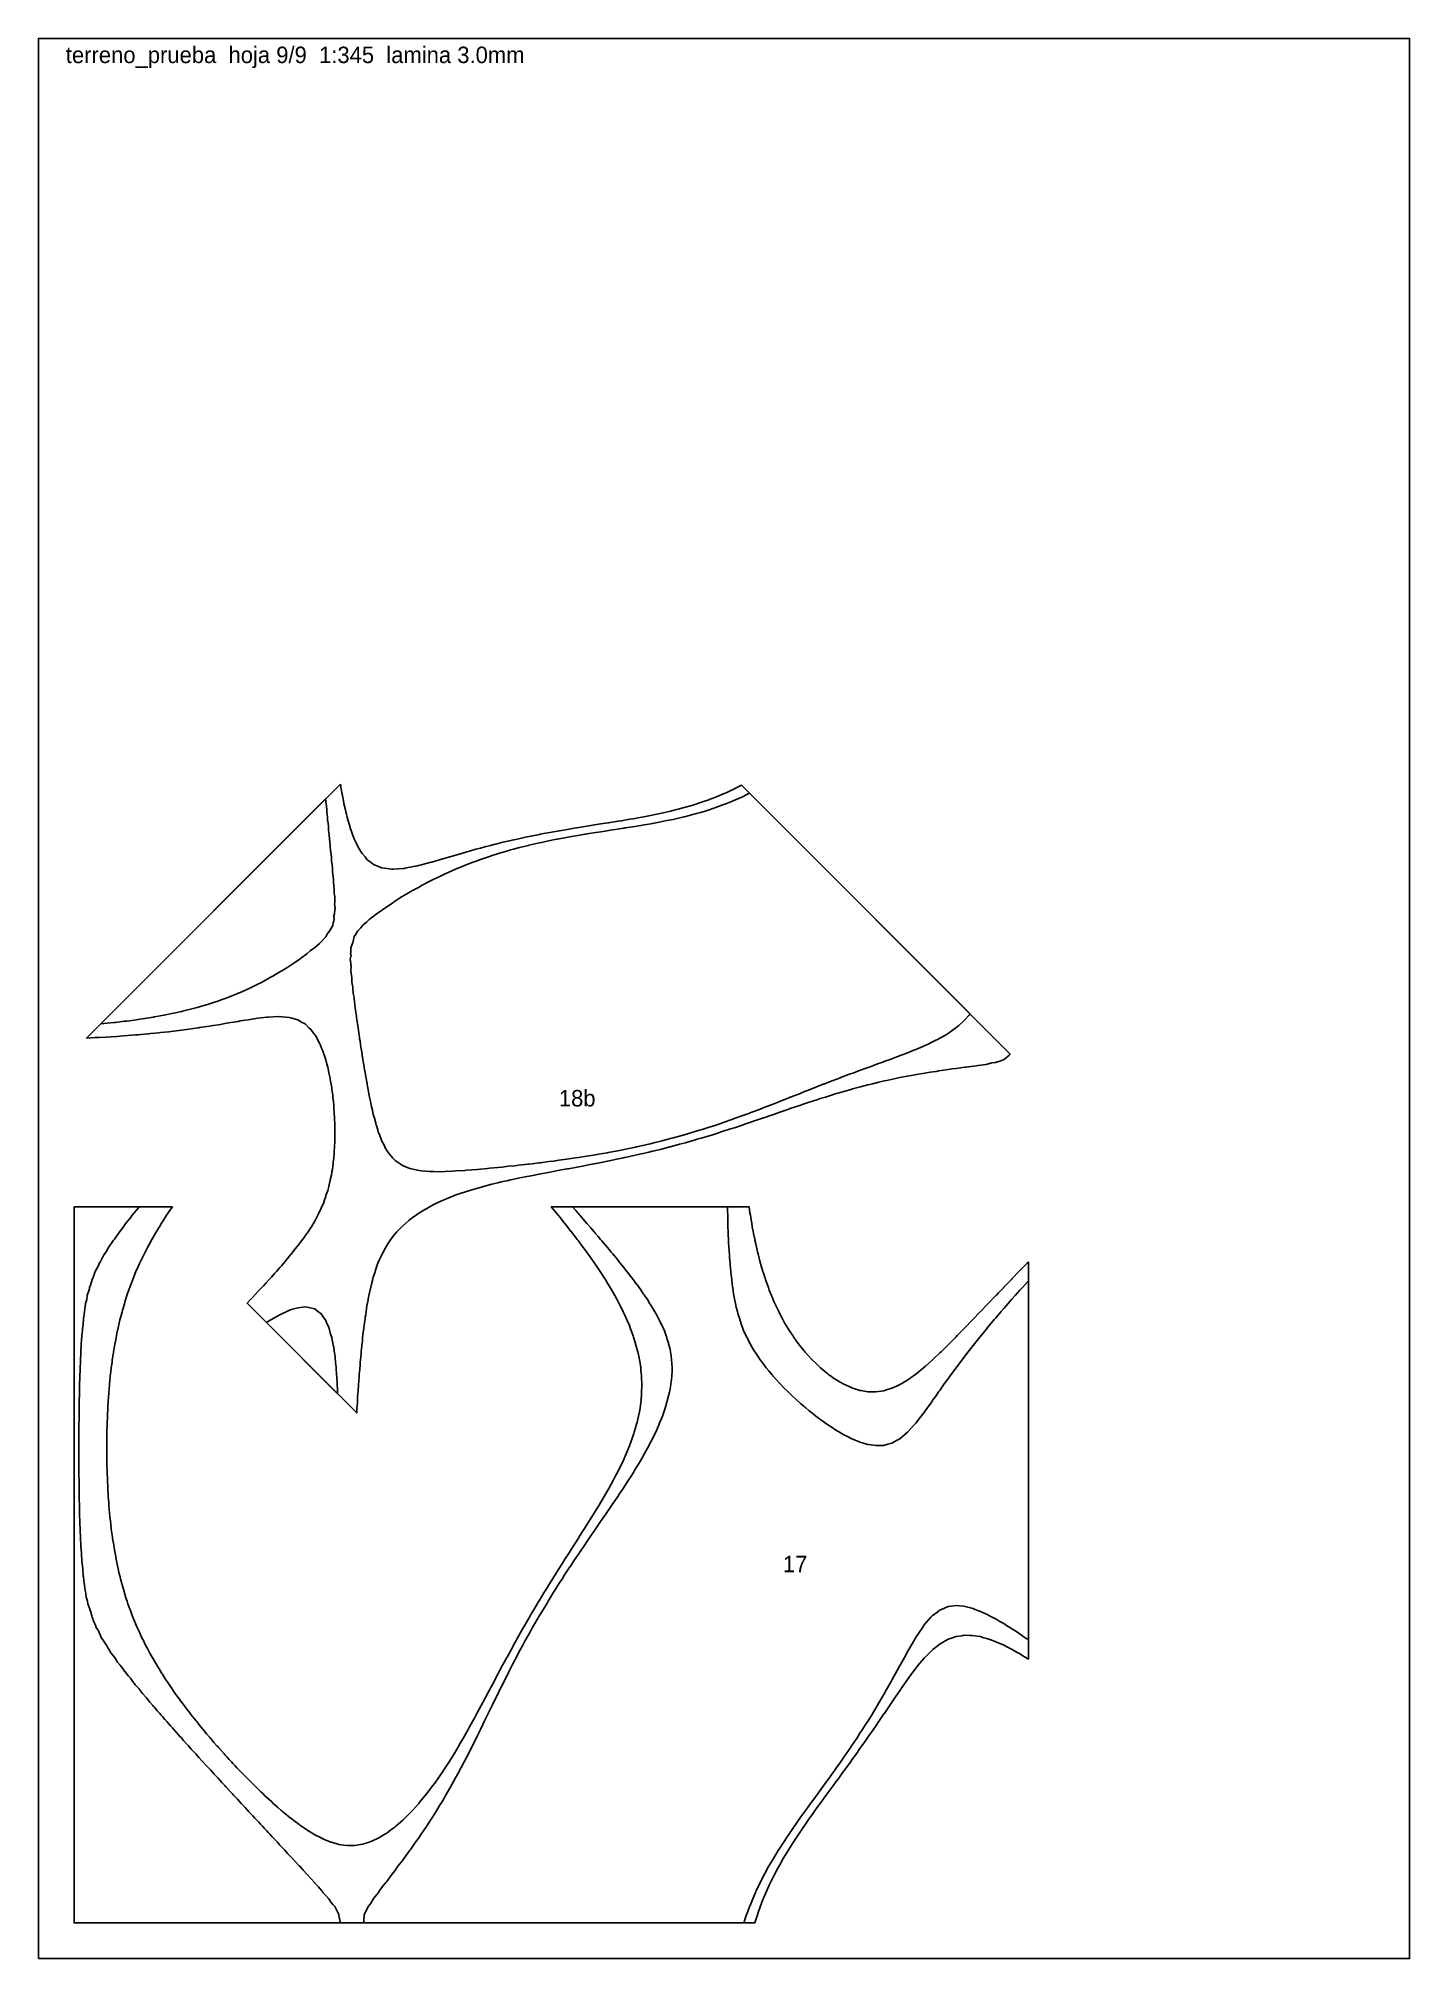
# Model space of a CAD drawing. Header units: millimetres. Extents: x 0 to 500, y 0 to 700.
import ezdxf
from ezdxf.enums import TextEntityAlignment as Align

# ---------------------------------------------------------------- set-up
doc = ezdxf.new("R2010")
doc.units = ezdxf.units.MM
for name, color, linetype in [('CORTE', 1, 'Continuous'), ('GRABADO', 5, 'Continuous'), ('HOJA', 8, 'Continuous')]:
    doc.layers.add(name, color=color, linetype=linetype)

msp = doc.modelspace()

# ---------------------------------------------------------------- linework, layer by layer
at = {"layer": 'CORTE'}
for points in [[(110.1, 428.12), (110.43, 426.37), (110.75, 424.47), (110.79, 424.31), (110.84, 424.05), (111.21, 422.24), (111.43, 421.02), (111.65, 420.17), (111.96, 418.79), (112.11, 418.1), (112.19, 417.65), (112.65, 416.04), (113.05, 414.38), (113.2, 413.97), (113.46, 413.15), (113.85, 411.9), (114.02, 411.21), (114.59, 409.84), (115.14, 408.21), (115.38, 407.78), (115.98, 406.49), (116.34, 405.7), (116.46, 405.4), (117.58, 403.64), (118.01, 402.83), (119.14, 401.59), (119.89, 400.6), (121.38, 399.53), (122.22, 398.82), (124.65, 397.82), (125.13, 397.62), (126.21, 397.48), (128.73, 397.11), (129.43, 397.15), (133.14, 397.4), (133.29, 397.43), (133.6, 397.49), (136.77, 398.09), (138.22, 398.35), (140.12, 398.88), (142.73, 399.57), (143.41, 399.74), (143.84, 399.84), (146.61, 400.68), (149.67, 401.53), (149.84, 401.59), (150.03, 401.65), (153.03, 402.55), (155.49, 403.22), (156.26, 403.47), (157.17, 403.73), (159.49, 404.39), (161.23, 404.82), (162.75, 405.27), (164.86, 405.81), (166.05, 406.12), (166.83, 406.3), (169.37, 406.95), (172.29, 407.61), (172.73, 407.73), (173.48, 407.9), (176.12, 408.49), (177.59, 408.78), (179.54, 409.21), (182.78, 409.84), (183.01, 409.89), (183.49, 409.98), (186.5, 410.55), (187.86, 410.78), (190.01, 411.18), (192.87, 411.66), (193.56, 411.78), (195.32, 412.07), (197.12, 412.36), (197.82, 412.47), (200.69, 412.93), (202.73, 413.25), (204.28, 413.5), (207.64, 414.02), (207.86, 414.06), (208.46, 414.16), (211.43, 414.63), (212.57, 414.82), (214.99, 415.22), (217.55, 415.67), (218.52, 415.83), (220.71, 416.24), (222.01, 416.48), (222.62, 416.61), (225.47, 417.17), (227.84, 417.7), (228.87, 417.92), (230.57, 418.32), (232.21, 418.72), (233.28, 419.01), (235.49, 419.58), (238.29, 420.4), (238.69, 420.52), (239.04, 420.64), (241.83, 421.53), (244.51, 422.48), (244.88, 422.61), (245.32, 422.79), (247.87, 423.77), (249.72, 424.56), (250.77, 425.01), (252.47, 425.8), (253.6, 426.32), (254.22, 426.63), (256.41, 427.73), (354.38, 329.76), (353.97, 329.37), (352.14, 327.73), (350.92, 327.28), (349.06, 326.63), (347.67, 326.54), (345.59, 325.95), (342.63, 325.63), (341.94, 325.45), (340.06, 325.19), (338.28, 324.96), (337.8, 324.94), (334.66, 324.44), (333.04, 324.31), (331.01, 323.94), (328.2, 323.6), (327.38, 323.44), (325.23, 323.1), (323.78, 322.88), (323.29, 322.83), (320.25, 322.27), (318.31, 321.98), (316.74, 321.64), (313.44, 321.02), (313.25, 320.98), (313.17, 320.97), (309.85, 320.24), (307.92, 319.85), (306.46, 319.48), (304.2, 318.94), (303.12, 318.68), (302.47, 318.54), (299.83, 317.83), (296.84, 317.04), (296.56, 316.96), (296.23, 316.86), (293.35, 316.02), (291.03, 315.36), (290.15, 315.08), (289.21, 314.78), (286.99, 314.09), (285.03, 313.49), (283.85, 313.09), (282.69, 312.7), (280.73, 312.06), (278.86, 311.46), (277.63, 311.02), (276.47, 310.62), (274.54, 309.97), (272.59, 309.32), (271.45, 308.91), (270.4, 308.54), (268.37, 307.84), (266.28, 307.14), (265.29, 306.78), (264.37, 306.46), (262.2, 305.72), (259.98, 304.98), (259.11, 304.67), (258.26, 304.39), (256, 303.63), (253.77, 302.9), (252.88, 302.6), (251.98, 302.31), (249.75, 301.59), (247.68, 300.94), (246.6, 300.6), (245.4, 300.23), (243.42, 299.62), (241.72, 299.12), (240.23, 298.67), (238.4, 298.15), (237.01, 297.75), (235.91, 297.44), (233.76, 296.85), (230.85, 296.07), (230.49, 295.97), (230.24, 295.91), (227.2, 295.12), (224.7, 294.5), (223.87, 294.3), (222.54, 293.98), (220.52, 293.5), (219.27, 293.21), (217.15, 292.73), (213.96, 292.03), (213.75, 291.98), (213.35, 291.9), (210.32, 291.26), (208.72, 290.92), (206.88, 290.56), (203.56, 289.9), (203.42, 289.87), (203.13, 289.82), (199.94, 289.21), (198.43, 288.91), (196.45, 288.55), (193.35, 287.96), (192.96, 287.9), (192.04, 287.73), (189.46, 287.26), (188.27, 287.02), (185.96, 286.61), (183.19, 286.07), (182.47, 285.95), (180.89, 285.65), (179, 285.28), (178.06, 285.07), (175.54, 284.59), (172.85, 283.99), (172.13, 283.86), (170.77, 283.56), (168.74, 283.11), (167.51, 282.78), (165.39, 282.31), (162.3, 281.48), (162.13, 281.44), (161.99, 281.39), (158.87, 280.54), (156.09, 279.63), (155.74, 279.53), (155.34, 279.4), (152.64, 278.49), (149.71, 277.33), (149.68, 277.31), (149.62, 277.29), (146.75, 276.1), (144.98, 275.25), (143.96, 274.75), (141.62, 273.42), (141.31, 273.26), (141.17, 273.18), (138.72, 271.71), (137.83, 271.11), (136.29, 270), (135.06, 269.04), (134.01, 268.15), (132.71, 266.97), (131.88, 266.14), (130.7, 264.9), (129.91, 263.97), (128.99, 262.84), (128.12, 261.62), (127.53, 260.77), (126.54, 259.07), (126.32, 258.7), (125.81, 257.61), (125.25, 256.63), (125.12, 256.35), (124.24, 254.57), (123.83, 253.5), (123.43, 252.5), (122.84, 250.5), (122.8, 250.43), (122.79, 250.4), (122.08, 248.36), (121.8, 247.25), (121.53, 246.3), (121.25, 244.79), (121.08, 244.22), (121, 243.9), (120.57, 242.16), (120.29, 240.48), (120.22, 240.09), (120.17, 239.58), (119.81, 238.02), (119.66, 236.97), (119.48, 235.95), (119.35, 234.63), (119.2, 233.88), (119.12, 233.36), (118.87, 231.81), (118.7, 229.84), (118.68, 229.74), (118.67, 229.67), (118.36, 227.67), (118.22, 225.97), (118.18, 225.61), (118.16, 225.18), (117.93, 223.53), (117.82, 222.23), (117.74, 221.47), (117.7, 220.58), (117.54, 219.39), (117.47, 218.44), (117.35, 217.33), (117.3, 216.04), (117.2, 215.25), (117.15, 214.61), (117.01, 213.19), (116.93, 211.55), (116.88, 211.11), (116.86, 210.76), (116.7, 209.05), (116.61, 207.09), (116.59, 206.97), (116.59, 206.88), (116.41, 204.91), (116.33, 203), (116.31, 202.84), (116.31, 202.66), (116.15, 200.77), (116.07, 198.94), (76.08, 238.92), (77.24, 240.09), (78.15, 241.11), (79.2, 242.17), (80.15, 243.25), (81.13, 244.24), (82.15, 245.4), (83.05, 246.31), (84.13, 247.56), (84.94, 248.38), (86.09, 249.74), (86.79, 250.45), (88.04, 251.94), (88.61, 252.53), (89.96, 254.16), (90.38, 254.6), (91.84, 256.42), (92.08, 256.67), (93.69, 258.72), (93.7, 258.74), (93.8, 258.87), (95.34, 260.81), (95.5, 261.05), (96.91, 262.88), (97.25, 263.43), (98.37, 264.95), (98.93, 265.9), (99.71, 267.02), (100.5, 268.47), (100.89, 269.09), (101.87, 271.07), (101.92, 271.16), (101.93, 271.18), (103, 273.22), (103.29, 273.96), (103.91, 275.29), (104.46, 276.93), (104.64, 277.36), (104.86, 278.19), (105.33, 279.43), (105.49, 280.04), (105.94, 281.5), (106.33, 283.34), (106.38, 283.56), (106.43, 283.89), (106.85, 285.63), (107.03, 286.78), (107.2, 287.7), (107.32, 288.91), (107.47, 289.77), (107.54, 290.4), (107.72, 291.83), (107.83, 293.54), (107.87, 293.9), (107.89, 294.2), (108.02, 295.97), (108.07, 297.92), (108.08, 298.04), (108.09, 298.15), (108.14, 300.11), (108.13, 302.1), (108.13, 302.18), (108.13, 302.25), (108.09, 304.24), (108.02, 306.13), (108.01, 306.31), (108, 306.51), (107.89, 308.38), (107.78, 310.02), (107.75, 310.45), (107.7, 310.96), (107.55, 312.52), (107.42, 313.79), (107.32, 314.58), (107.19, 315.61), (107.05, 316.65), (106.94, 317.44), (106.72, 318.72), (106.44, 320.51), (106.39, 320.79), (106.36, 320.99), (105.94, 322.85), (105.64, 324.4), (105.49, 324.92), (105.26, 325.82), (104.94, 326.99), (104.78, 327.67), (104.29, 329.05), (103.77, 330.78), (103.61, 331.12), (103.27, 331.95), (102.74, 333.19), (102.56, 333.7), (101.67, 335.25), (101.11, 336.37), (100.36, 337.31), (99.36, 338.73), (98.63, 339.36), (97.22, 340.71), (95.91, 341.42), (94.6, 342.2), (92.4, 342.82), (91.4, 343.11), (87.69, 343.41), (87.59, 343.42), (83.74, 343.22), (83.25, 343.21), (80.04, 342.78), (78.54, 342.63), (76.44, 342.24), (73.61, 341.83), (72.86, 341.67), (71.11, 341.37), (69.32, 341.07), (68.63, 340.98), (65.78, 340.46), (63.68, 340.17), (62.21, 339.89), (58.77, 339.39), (58.59, 339.36), (58.1, 339.29), (54.98, 338.83), (53.96, 338.72), (51.32, 338.34), (49.22, 338.12), (47.62, 337.9), (44.55, 337.58), (43.88, 337.49), (40.83, 337.19), (40.1, 337.12), (39.95, 337.11), (36.3, 336.77), (35.42, 336.71), (32.47, 336.46), (30.94, 336.37), (28.6, 336.19), (26.51, 336.07), (24.69, 335.94), (22.12, 335.81), (20.76, 335.73), (17.58, 335.59), (110.1, 428.12)], [(13, 13), (13, 274.02), (48.84, 274.02), (48.21, 273.08), (46.77, 270.97), (45.29, 268.63), (44.9, 268.04), (44.3, 267.05), (43.09, 265.11), (42.37, 263.83), (41.39, 262.18), (40.27, 260.07), (39.81, 259.25), (39.45, 258.53), (38.29, 256.32), (37.28, 254.15), (36.91, 253.4), (36.53, 252.51), (35.59, 250.47), (34.98, 248.91), (34.39, 247.54), (33.61, 245.37), (33.31, 244.61), (33.16, 244.16), (32.27, 241.68), (31.69, 239.76), (31.36, 238.75), (30.68, 236.3), (30.54, 235.82), (30.5, 235.63), (29.75, 232.89), (29.49, 231.69), (29.06, 229.96), (28.66, 227.93), (28.45, 227.03), (27.96, 224.3), (27.92, 224.1), (27.76, 223.13), (27.42, 221.17), (27.36, 220.77), (26.96, 218.24), (26.85, 217.33), (26.57, 215.31), (26.43, 213.97), (26.22, 212.38), (26.07, 210.68), (25.93, 209.45), (25.77, 207.45), (25.68, 206.52), (25.53, 204.28), (25.47, 203.59), (25.33, 201.15), (25.29, 200.66), (25.17, 198.07), (25.16, 197.73), (25.06, 195.02), (25.05, 194.8), (24.98, 192.01), (24.97, 191.87), (24.93, 189.03), (24.93, 188.94), (24.92, 186.09), (24.92, 186.01), (24.93, 183.17), (24.93, 183.08), (24.98, 180.28), (24.98, 180.15), (25.05, 177.43), (25.05, 177.22), (25.15, 174.6), (25.16, 174.29), (25.28, 171.8), (25.3, 171.36), (25.44, 169.03), (25.48, 168.43), (25.63, 166.29), (25.69, 165.5), (25.85, 163.58), (25.95, 162.57), (26.1, 160.9), (26.24, 159.64), (26.39, 158.26), (26.59, 156.71), (26.71, 155.65), (26.99, 153.78), (27.08, 153.09), (27.45, 150.85), (27.49, 150.57), (27.76, 149.08), (27.92, 148.08), (27.95, 147.92), (28.36, 145.59), (28.49, 144.99), (28.84, 143.14), (29.1, 142.06), (29.38, 140.75), (29.8, 139.13), (29.96, 138.41), (30.6, 136.2), (30.62, 136.13), (30.68, 135.91), (31.24, 133.83), (31.42, 133.27), (31.91, 131.57), (32.34, 130.34), (32.64, 129.37), (33.39, 127.41), (33.44, 127.25), (33.61, 126.86), (34.22, 125.1), (34.47, 124.49), (35.04, 122.99), (35.68, 121.56), (35.93, 120.95), (36.53, 119.73), (36.85, 118.95), (37, 118.63), (37.75, 116.93), (38.39, 115.7), (38.73, 114.98), (39.45, 113.71), (39.75, 113.07), (39.92, 112.77), (40.75, 111.14), (41.52, 109.84), (41.82, 109.29), (42.37, 108.42), (42.9, 107.44), (43.23, 106.91), (43.98, 105.6), (45.05, 103.98), (45.14, 103.83), (45.29, 103.63), (46.26, 102.02), (46.93, 101.05), (47.43, 100.27), (48.21, 99.2), (48.63, 98.54), (48.93, 98.12), (49.81, 96.79), (51.02, 95.19), (51.07, 95.13), (51.13, 95.04), (52.27, 93.4), (53.16, 92.26), (53.54, 91.74), (54.06, 91.11), (54.8, 90.08), (55.4, 89.33), (56.08, 88.43), (56.98, 87.35), (57.38, 86.81), (57.72, 86.4), (58.67, 85.17), (59.9, 83.74), (60.02, 83.59), (60.12, 83.47), (61.32, 81.96), (62.57, 80.54), (62.69, 80.4), (62.82, 80.25), (64.02, 78.81), (65.1, 77.61), (65.39, 77.26), (65.74, 76.88), (66.76, 75.69), (67.7, 74.68), (68.15, 74.16), (68.67, 73.61), (69.54, 72.62), (70.37, 71.75), (70.95, 71.1), (71.59, 70.44), (72.36, 69.59), (73.12, 68.82), (73.79, 68.09), (74.51, 67.36), (75.23, 66.61), (75.96, 65.89), (76.68, 65.13), (77.43, 64.38), (78.14, 63.67), (78.89, 62.96), (79.61, 62.21), (80.35, 61.5), (81.1, 60.78), (81.92, 60.03), (82.6, 59.35), (83.28, 58.73), (84.12, 57.94), (85.09, 57.1), (85.66, 56.55), (86.2, 56.07), (87.21, 55.18), (88.42, 54.17), (88.79, 53.83), (89.12, 53.54), (90.38, 52.5), (91.97, 51.24), (92.01, 51.2), (92.04, 51.17), (93.65, 49.92), (94.96, 48.95), (95.34, 48.69), (95.92, 48.31), (97.06, 47.49), (97.88, 46.93), (98.84, 46.34), (100.47, 45.38), (100.67, 45.25), (100.8, 45.17), (102.57, 44.23), (103.72, 43.64), (104.56, 43.3), (106.63, 42.49), (106.65, 42.48), (106.75, 42.46), (108.92, 41.82), (109.55, 41.64), (111.38, 41.37), (112.46, 41.22), (114.15, 41.23), (115.37, 41.23), (117.4, 41.57), (118.28, 41.71), (120.57, 42.46), (121.2, 42.65), (121.54, 42.81), (124.11, 43.98), (126.36, 45.38), (127.03, 45.77), (128.54, 46.89), (129.94, 47.94), (130.35, 48.3), (132.86, 50.46), (133.62, 51.23), (135.78, 53.34), (136.5, 54.16), (138.7, 56.57), (139.12, 57.09), (141.08, 59.48), (141.53, 60.02), (141.62, 60.13), (143.75, 62.95), (144.55, 63.99), (145.84, 65.88), (147.47, 68.2), (147.85, 68.81), (148.54, 69.88), (149.74, 71.74), (150.39, 72.72), (151.56, 74.67), (153.31, 77.56), (153.33, 77.6), (153.36, 77.65), (155.01, 80.53), (156.23, 82.63), (156.68, 83.46), (157.22, 84.45), (158.29, 86.39), (159.15, 87.92), (159.89, 89.32), (160.74, 90.91), (161.47, 92.25), (162.08, 93.36), (163.03, 95.18), (164.11, 97.22), (164.59, 98.11), (165, 98.87), (166.14, 101.04), (167.46, 103.51), (167.71, 103.98), (167.92, 104.36), (169.27, 106.91), (170.85, 109.8), (170.87, 109.84), (170.9, 109.89), (172.46, 112.77), (173.77, 115.11), (174.09, 115.7), (174.5, 116.44), (175.73, 118.63), (176.69, 120.31), (177.4, 121.56), (178.39, 123.26), (179.1, 124.5), (179.62, 125.38), (180.82, 127.43), (182.54, 130.31), (182.57, 130.36), (182.61, 130.43), (184.34, 133.29), (185.46, 135.13), (186.13, 136.22), (187.24, 138.01), (187.95, 139.15), (188.39, 139.86), (189.79, 142.08), (191.31, 144.51), (191.64, 145.02), (192.22, 145.93), (193.5, 147.95), (194.23, 149.12), (195.37, 150.88), (197.16, 153.69), (197.23, 153.81), (197.37, 154.03), (199.1, 156.74), (200.08, 158.33), (200.94, 159.67), (202.37, 161.97), (202.76, 162.6), (203, 163.02), (204.55, 165.53), (205.92, 167.87), (206.29, 168.46), (206.8, 169.35), (207.98, 171.39), (208.84, 173), (209.6, 174.32), (210.46, 175.95), (211.14, 177.25), (211.77, 178.56), (212.6, 180.18), (213.33, 181.75), (213.95, 183.11), (214.69, 184.91), (215.19, 186.04), (215.52, 186.87), (216.32, 188.97), (217.13, 191.42), (217.29, 191.89), (217.61, 193.07), (218.14, 194.82), (218.31, 195.53), (218.84, 197.75), (219.14, 199.29), (219.38, 200.68), (219.65, 202.73), (219.75, 203.6), (219.93, 205.94), (219.96, 206.53), (220.01, 208.95), (220.01, 209.46), (219.94, 211.79), (219.9, 212.39), (219.72, 214.5), (219.62, 215.31), (219.38, 217.09), (219.18, 218.24), (218.93, 219.57), (218.57, 221.17), (218.38, 221.95), (217.78, 224.09), (217.74, 224.22), (217.61, 224.61), (217.06, 226.48), (216.88, 227.02), (216.32, 228.66), (215.82, 229.95), (215.5, 230.77), (214.69, 232.61), (214.61, 232.81), (214.58, 232.88), (213.74, 234.86), (213.28, 235.81), (212.79, 236.83), (211.77, 238.74), (211.77, 238.74), (211.77, 238.75), (210.79, 240.68), (210.23, 241.67), (209.74, 242.56), (208.84, 244), (208.64, 244.39), (208.51, 244.6), (207.56, 246.24), (206.74, 247.52), (206.42, 248.02), (205.92, 248.75), (205.28, 249.81), (204.85, 250.45), (204.12, 251.58), (203, 253.15), (202.91, 253.3), (202.85, 253.38), (201.74, 255.05), (200.81, 256.31), (200.51, 256.74), (200.08, 257.3), (199.29, 258.45), (198.69, 259.24), (198.04, 260.13), (197.16, 261.26), (196.78, 261.79), (196.48, 262.17), (195.52, 263.47), (194.24, 265.06), (194.22, 265.09), (194.2, 265.11), (192.95, 266.75), (191.9, 268.04), (191.64, 268.36), (191.31, 268.75), (190.34, 269.99), (189.53, 270.97), (189.02, 271.6), (188.39, 272.33), (187.7, 273.2), (187, 274.02), (259.17, 274.02), (259.47, 271.83), (259.62, 271.03), (259.87, 269.3), (260.11, 268.1), (260.3, 266.8), (260.64, 265.16), (260.77, 264.34), (261.23, 262.23), (261.29, 261.92), (261.6, 260.58), (261.82, 259.53), (261.88, 259.31), (262.35, 257.14), (262.57, 256.38), (262.94, 254.79), (263.35, 253.45), (263.58, 252.5), (264.21, 250.52), (264.27, 250.27), (264.52, 249.53), (264.97, 248.04), (265.14, 247.59), (265.7, 245.84), (266.17, 244.66), (266.49, 243.71), (267.32, 241.73), (267.35, 241.64), (267.44, 241.45), (268.2, 239.56), (268.57, 238.8), (269.1, 237.54), (269.96, 235.87), (270.08, 235.6), (270.36, 235.09), (271.07, 233.66), (271.49, 232.95), (272.11, 231.77), (273.19, 230.02), (273.22, 229.96), (273.28, 229.88), (274.33, 228.15), (275.07, 227.09), (275.51, 226.4), (276.2, 225.47), (276.74, 224.7), (277.17, 224.16), (278, 223.04), (279.12, 221.7), (279.32, 221.44), (279.51, 221.23), (280.67, 219.87), (282.04, 218.42), (282.09, 218.36), (282.15, 218.31), (283.55, 216.89), (284.96, 215.59), (285.06, 215.49), (285.2, 215.38), (286.63, 214.13), (287.87, 213.14), (288.27, 212.85), (288.84, 212.45), (289.97, 211.63), (290.79, 211.07), (291.75, 210.49), (293.46, 209.52), (293.62, 209.43), (293.71, 209.38), (295.61, 208.5), (296.62, 208.06), (297.72, 207.7), (299.54, 207.15), (299.99, 207.06), (302.45, 206.66), (302.5, 206.66), (305.36, 206.61), (305.36, 206.61), (308.27, 207.02), (308.85, 207.19), (311.19, 207.89), (313.56, 208.98), (314.1, 209.23), (314.56, 209.52), (317.02, 210.96), (319.04, 212.45), (319.94, 213.06), (322.77, 215.38), (322.86, 215.45), (323.44, 215.96), (325.77, 218.03), (326.04, 218.31), (328.7, 220.78), (329.13, 221.24), (331.62, 223.65), (332.11, 224.17), (334.54, 226.58), (335.02, 227.1), (337.46, 229.57), (337.88, 230.03), (340.39, 232.59), (340.72, 232.96), (343.31, 235.63), (343.55, 235.89), (346.23, 238.67), (346.37, 238.82), (349.15, 241.72), (349.19, 241.75), (350.15, 242.76), (352.01, 244.69), (352.08, 244.75), (354.84, 247.62), (355, 247.78), (357.67, 250.55), (357.92, 250.8), (360.52, 253.48), (360.98, 253.94), (360.98, 109.19), (360.56, 109.43), (360.06, 109.74), (358.75, 110.55), (357.94, 111.06), (356.91, 111.63), (355.09, 112.67), (355.04, 112.69), (355.02, 112.71), (353.1, 113.68), (352.1, 114.21), (351.13, 114.62), (349.18, 115.5), (349.11, 115.52), (348.91, 115.59), (346.96, 116.3), (346.26, 116.58), (344.71, 116.96), (343.35, 117.36), (342.32, 117.49), (340.44, 117.81), (339.72, 117.8), (337.52, 117.85), (336.72, 117.71), (334.61, 117.42), (332.9, 116.8), (331.7, 116.42), (330.26, 115.6), (328.79, 114.78), (326.15, 112.67), (325.88, 112.46), (323.21, 109.75), (322.96, 109.51), (320.74, 106.82), (320.04, 106.01), (318.5, 103.89), (317.12, 102.09), (316.37, 100.97), (314.57, 98.41), (314.3, 98.03), (314.2, 97.89), (312.33, 95.1), (311.27, 93.61), (310.35, 92.17), (308.35, 89.25), (308.34, 89.24), (308.33, 89.22), (306.37, 86.31), (305.43, 84.98), (304.36, 83.38), (302.5, 80.73), (302.31, 80.45), (301.87, 79.81), (300.26, 77.52), (299.58, 76.58), (298.19, 74.58), (296.66, 72.48), (296.08, 71.65), (294.51, 69.5), (293.95, 68.72), (293.73, 68.44), (291.82, 65.79), (290.81, 64.43), (289.67, 62.86), (287.89, 60.43), (287.52, 59.93), (286.52, 58.56), (285.39, 57), (284.97, 56.42), (283.27, 54.07), (282.04, 52.34), (281.19, 51.14), (279.21, 48.3), (279.15, 48.21), (279.12, 48.17), (277.16, 45.28), (276.2, 43.8), (275.24, 42.35), (273.6, 39.74), (273.4, 39.42), (273.28, 39.22), (271.63, 36.49), (270.36, 34.23), (269.97, 33.56), (269.51, 32.71), (268.4, 30.63), (267.44, 28.69), (266.94, 27.7), (266.5, 26.76), (265.58, 24.77), (264.51, 22.25), (264.34, 21.84), (264.22, 21.55), (263.19, 18.91), (262.47, 16.86), (262.16, 15.98), (261.59, 14.16), (261.22, 13), (13, 13)]]:
    msp.add_lwpolyline(points, close=True, dxfattribs=at)
at = {"layer": 'GRABADO'}
for points in [[(105.02, 420.15), (105.12, 418.83), (105.22, 418.08), (105.31, 417.14), (105.42, 416.01), (105.48, 415.05), (105.62, 413.95), (105.76, 412.55), (105.81, 411.87), (105.84, 411.28), (106.03, 409.81), (106.19, 407.98), (106.2, 407.73), (106.21, 407.52), (106.44, 405.67), (106.57, 403.75), (106.6, 403.6), (106.63, 403.39), (106.85, 401.53), (106.92, 399.96), (107.02, 399.46), (107.09, 398.79), (107.23, 397.39), (107.25, 396.16), (107.42, 395.32), (107.5, 394.22), (107.59, 393.24), (107.57, 392.34), (107.78, 391.18), (107.84, 389.74), (107.88, 389.1), (107.83, 388.46), (108.07, 387.04), (108.04, 385.39), (108.05, 384.96), (107.96, 384.46), (108.19, 382.9), (108, 381.28), (107.97, 380.81), (107.75, 380.11), (107.86, 378.75), (107.51, 377.61), (107.31, 376.66), (106.23, 374.73), (106.16, 374.57), (105.47, 373.68), (104.82, 372.49), (104.53, 372.24), (102.92, 370.41), (102.51, 370.11), (100.5, 368.34), (100.28, 368.19), (99.12, 367.32), (97.96, 366.37), (97.84, 366.26), (95.59, 364.59), (95.08, 364.19), (93.15, 362.88), (92.04, 362.11), (90.64, 361.24), (88.71, 360.04), (88.06, 359.67), (86.4, 358.74), (85.44, 358.15), (85.13, 357.96), (82.79, 356.65), (81.34, 355.88), (80.06, 355.23), (77.6, 354.07), (77.25, 353.89), (77.07, 353.81), (74.42, 352.57), (72.41, 351.73), (71.49, 351.35), (70.3, 350.91), (68.52, 350.18), (67.05, 349.65), (65.47, 349.08), (63.81, 348.56), (62.35, 348.05), (60.76, 347.57), (59.16, 347.09), (57.87, 346.75), (55.92, 346.19), (53.07, 345.49), (52.59, 345.37), (52.29, 345.31), (49.22, 344.6), (47.01, 344.17), (45.77, 343.9), (43.05, 343.41), (42.26, 343.26), (41.92, 343.21), (38.7, 342.67), (37.02, 342.44), (35.08, 342.15), (32.23, 341.79), (31.4, 341.68), (28.12, 341.31), (27.67, 341.26), (27.56, 341.25), (23.89, 340.89), (22.79, 340.81), (104.75, 422.76), (104.82, 422.22), (104.87, 421.73), (105.02, 420.15)], [(113.86, 366.34), (113.94, 366.91), (113.91, 368.43), (114.62, 370.39), (114.65, 370.51), (114.81, 370.81), (115.15, 372.59), (115.79, 373.4), (116.44, 374.67), (117.58, 375.77), (118.33, 376.75), (119.67, 377.84), (120.65, 378.83), (121.92, 379.74), (123.32, 380.91), (124.29, 381.52), (126.31, 382.98), (126.74, 383.23), (128.03, 384.04), (129.21, 384.88), (129.44, 385.06), (131.72, 386.53), (132.63, 387.13), (134.3, 388.1), (136.16, 389.21), (136.93, 389.62), (138.65, 390.52), (139.6, 391.09), (139.94, 391.28), (142.3, 392.54), (143.9, 393.36), (145.07, 393.92), (147.12, 394.86), (147.88, 395.25), (148.28, 395.44), (150.73, 396.55), (152.99, 397.51), (153.65, 397.78), (154.5, 398.1), (156.6, 398.98), (158.21, 399.59), (159.61, 400.11), (161.17, 400.64), (162.67, 401.2), (164.08, 401.67), (165.79, 402.23), (167.37, 402.7), (168.95, 403.21), (170.82, 403.75), (172.17, 404.14), (173.21, 404.4), (175.44, 405.02), (178.74, 405.83), (178.77, 405.84), (178.78, 405.84), (182.12, 406.63), (184.12, 407.05), (185.54, 407.36), (188.32, 407.92), (188.99, 408.05), (189.32, 408.11), (192.48, 408.71), (194.38, 409.04), (196.01, 409.33), (199.37, 409.89), (199.56, 409.92), (200.07, 410), (203.13, 410.5), (204.29, 410.68), (206.72, 411.06), (209.18, 411.44), (210.31, 411.61), (213.43, 412.09), (213.9, 412.17), (214.07, 412.19), (217.48, 412.73), (219, 412.99), (221.03, 413.32), (223.99, 413.85), (224.55, 413.94), (225.79, 414.18), (228.04, 414.6), (229.11, 414.83), (231.47, 415.31), (234.39, 415.98), (234.85, 416.08), (235.56, 416.26), (238.16, 416.91), (239.96, 417.42), (241.41, 417.81), (243.14, 418.34), (244.58, 418.78), (245.91, 419.24), (247.67, 419.83), (249.26, 420.42), (250.69, 420.95), (252.51, 421.7), (253.63, 422.15), (254.4, 422.49), (256.5, 423.42), (258.86, 424.57), (259.34, 424.8), (339.76, 344.38), (339.29, 343.84), (337.74, 342.15), (337.33, 341.77), (335.58, 340.16), (334.99, 339.69), (333.24, 338.34), (332.17, 337.61), (330.75, 336.68), (328.73, 335.54), (328.1, 335.18), (326.73, 334.51), (325.34, 333.79), (324.65, 333.46), (322.51, 332.47), (319.89, 331.38), (319.58, 331.25), (319.18, 331.11), (316.63, 330.06), (314.64, 329.3), (313.61, 328.92), (312.46, 328.53), (310.59, 327.8), (309.04, 327.22), (307.55, 326.69), (305.94, 326.14), (304.51, 325.59), (303.33, 325.15), (301.48, 324.48), (299.43, 323.76), (298.44, 323.37), (297.65, 323.07), (295.42, 322.24), (292.83, 321.29), (292.41, 321.12), (292.09, 320.99), (289.41, 319.97), (286.67, 318.91), (286.41, 318.82), (286.11, 318.71), (283.44, 317.65), (281.4, 316.84), (280.46, 316.48), (279.32, 316.04), (277.5, 315.3), (276.15, 314.76), (274.53, 314.13), (272.47, 313.33), (271.55, 312.96), (270.87, 312.68), (268.58, 311.78), (265.67, 310.66), (265.59, 310.63), (265.53, 310.61), (262.6, 309.47), (260.09, 308.53), (259.58, 308.34), (259.01, 308.13), (256.56, 307.22), (254.43, 306.45), (253.51, 306.12), (252.52, 305.78), (250.44, 305.05), (248.47, 304.37), (247.35, 303.99), (246.24, 303.63), (244.23, 302.97), (242.09, 302.29), (241.08, 301.97), (240.16, 301.7), (237.9, 301), (235.17, 300.21), (234.68, 300.07), (234.29, 299.96), (231.44, 299.17), (228.62, 298.42), (228.16, 298.3), (227.48, 298.13), (224.85, 297.47), (223.11, 297.05), (221.5, 296.67), (218.74, 296.05), (218.12, 295.91), (217.76, 295.83), (214.69, 295.18), (212.53, 294.74), (211.24, 294.49), (208.45, 293.96), (207.76, 293.83), (207.43, 293.77), (204.23, 293.21), (202.41, 292.89), (200.67, 292.62), (197.5, 292.11), (197.09, 292.05), (195.87, 291.88), (193.48, 291.52), (192.65, 291.39), (189.83, 291.02), (187.85, 290.73), (186.17, 290.54), (183.12, 290.14), (182.49, 290.08), (180.03, 289.78), (178.79, 289.63), (178.44, 289.58), (175.05, 289.22), (173.76, 289.05), (171.3, 288.82), (169.13, 288.55), (167.54, 288.44), (164.55, 288.1), (163.78, 288.06), (160, 287.69), (160, 287.69), (159.95, 287.69), (156.16, 287.39), (155.48, 287.3), (152.27, 287.13), (151.04, 287), (148.3, 286.95), (146.74, 286.83), (144.18, 286.92), (142.66, 286.88), (139.75, 287.21), (138.88, 287.25), (137.09, 287.66), (135.49, 288.01), (134.22, 288.57), (132.56, 289.23), (131.86, 289.73), (130.1, 290.93), (129.3, 291.81), (128.09, 293.07), (127.59, 293.88), (126.46, 295.59), (126.29, 295.96), (125.82, 296.96), (125.29, 298.03), (125.1, 298.37), (124.45, 300.1), (123.95, 301.37), (123.72, 302.18), (123.28, 303.65), (123.09, 304.24), (122.99, 304.54), (122.51, 306.32), (122.12, 307.81), (122, 308.39), (121.81, 309.27), (121.52, 310.46), (121.35, 311.17), (121.06, 312.53), (120.67, 314.56), (120.66, 314.6), (120.66, 314.62), (120.24, 316.67), (119.98, 318.08), (119.86, 318.74), (119.72, 319.66), (119.49, 320.81), (119.36, 321.59), (119.12, 322.88), (118.85, 324.67), (118.8, 324.95), (118.77, 325.14), (118.42, 327.02), (118.19, 328.69), (118.12, 329.08), (118.04, 329.63), (117.76, 331.15), (117.63, 332.26), (117.44, 333.22), (117.28, 334.54), (117.14, 335.29), (117.09, 335.85), (116.8, 337.36), (116.58, 339.39), (116.57, 339.43), (116.57, 339.47), (116.19, 341.5), (116.05, 343.08), (115.94, 343.57), (115.86, 344.25), (115.62, 345.64), (115.55, 346.72), (115.34, 347.71), (115.22, 349.04), (115.1, 349.78), (115.09, 350.39), (114.79, 351.85), (114.68, 353.72), (114.65, 353.92), (114.66, 354.1), (114.3, 355.99), (114.28, 357.85), (114.23, 358.05), (114.21, 358.34), (113.93, 360.13), (114.02, 361.73), (113.89, 362.2), (113.89, 362.81), (113.73, 364.28), (113.99, 365.84), (113.86, 366.34)], [(36.77, 274.02), (36.52, 273.68), (34.25, 270.97), (33.59, 270.06), (31.91, 268.04), (30.67, 266.3), (29.68, 265.11), (27.75, 262.3), (27.64, 262.18), (27.43, 261.86), (25.58, 259.25), (24.83, 257.91), (23.74, 256.32), (22.59, 254.08), (22.2, 253.39), (21.91, 252.72), (20.7, 250.47), (20.05, 248.6), (19.58, 247.54), (18.99, 245.51), (18.66, 244.61), (18.59, 244.21), (17.82, 241.69), (17.61, 240.3), (17.21, 238.76), (16.96, 236.72), (16.77, 235.83), (16.5, 233.33), (16.42, 232.9), (16.16, 230.06), (16.14, 229.97), (16.07, 229.06), (15.88, 227.04), (15.88, 226.85), (15.65, 224.11), (15.65, 223.69), (15.47, 221.18), (15.47, 220.58), (15.32, 218.25), (15.32, 217.5), (15.21, 215.32), (15.21, 214.45), (15.11, 212.39), (15.11, 211.42), (15.03, 209.46), (15.03, 208.41), (14.96, 206.53), (14.96, 205.41), (14.91, 203.6), (14.91, 202.43), (14.86, 200.67), (14.86, 199.45), (14.83, 197.73), (14.83, 196.49), (14.8, 194.8), (14.8, 193.53), (14.78, 191.87), (14.78, 190.58), (14.77, 188.94), (14.77, 187.64), (14.77, 186.01), (14.77, 184.7), (14.77, 183.08), (14.77, 181.78), (14.79, 180.15), (14.79, 178.86), (14.8, 177.22), (14.8, 175.95), (14.83, 174.29), (14.83, 173.04), (14.86, 171.36), (14.86, 170.15), (14.91, 168.43), (14.91, 167.26), (14.96, 165.49), (14.96, 164.38), (15.03, 162.56), (15.03, 161.52), (15.11, 159.63), (15.11, 158.67), (15.21, 156.7), (15.21, 155.84), (15.34, 153.77), (15.34, 153.03), (15.48, 150.84), (15.48, 150.25), (15.67, 147.91), (15.67, 147.5), (15.9, 144.98), (15.9, 144.81), (16.07, 143.19), (16.15, 142.13), (16.16, 142.05), (16.38, 139.44), (16.44, 139.12), (16.67, 136.79), (16.79, 136.19), (17.02, 134.21), (17.25, 133.26), (17.45, 131.72), (17.87, 130.34), (18.02, 129.36), (18.73, 127.41), (18.77, 127.19), (18.99, 126.72), (19.45, 124.94), (19.65, 124.48), (20.17, 122.74), (20.8, 121.56), (21.09, 120.74), (21.91, 119.5), (22.15, 118.87), (22.29, 118.63), (23.07, 116.86), (23.86, 115.7), (24.19, 115.07), (24.83, 114.32), (25.34, 113.28), (25.7, 112.77), (26.45, 111.47), (27.75, 109.92), (27.78, 109.87), (27.8, 109.84), (28.89, 108.06), (29.84, 106.92), (30.18, 106.43), (30.67, 105.93), (31.43, 104.75), (32.07, 103.99), (32.71, 103.1), (33.59, 102.17), (34.04, 101.5), (34.41, 101.06), (35.31, 99.84), (36.52, 98.55), (36.69, 98.3), (36.84, 98.12), (37.96, 96.64), (39.3, 95.2), (39.36, 95.12), (39.44, 95.05), (40.65, 93.47), (41.76, 92.26), (42.03, 91.94), (42.36, 91.62), (43.36, 90.33), (44.28, 89.33), (44.74, 88.79), (45.28, 88.24), (46.1, 87.22), (46.84, 86.4), (47.47, 85.66), (48.21, 84.91), (48.85, 84.11), (49.44, 83.47), (50.21, 82.55), (51.13, 81.61), (51.61, 81.02), (52.06, 80.54), (52.97, 79.46), (54.05, 78.35), (54.39, 77.94), (54.7, 77.61), (55.75, 76.38), (56.97, 75.11), (57.17, 74.87), (57.35, 74.68), (58.53, 73.31), (59.9, 71.89), (59.96, 71.81), (60.02, 71.75), (61.32, 70.25), (62.7, 68.82), (62.75, 68.75), (62.82, 68.68), (64.12, 67.19), (65.38, 65.89), (65.55, 65.69), (65.74, 65.49), (66.93, 64.15), (68.07, 62.95), (68.35, 62.64), (68.67, 62.31), (69.74, 61.1), (70.78, 60.02), (71.16, 59.59), (71.59, 59.14), (72.56, 58.06), (73.49, 57.09), (73.97, 56.55), (74.51, 55.98), (75.37, 55.03), (76.21, 54.16), (76.79, 53.51), (77.43, 52.82), (78.19, 51.99), (78.94, 51.23), (79.61, 50.48), (80.36, 49.68), (81.02, 48.96), (81.67, 48.3), (82.43, 47.44), (83.28, 46.53), (83.84, 45.93), (84.4, 45.37), (85.25, 44.41), (86.2, 43.39), (86.67, 42.9), (87.13, 42.44), (88.07, 41.38), (89.13, 40.25), (89.49, 39.87), (89.86, 39.51), (90.89, 38.35), (92.05, 37.1), (92.31, 36.84), (92.57, 36.58), (93.71, 35.31), (94.97, 33.94), (95.12, 33.8), (95.28, 33.65), (96.52, 32.26), (97.89, 30.77), (97.92, 30.74), (97.95, 30.71), (99.31, 29.2), (100.62, 27.78), (100.71, 27.66), (100.82, 27.51), (102.08, 26.12), (103.25, 24.85), (103.46, 24.55), (103.74, 24.15), (104.8, 22.98), (105.78, 21.91), (106.13, 21.37), (106.67, 20.52), (107.4, 19.73), (108.08, 18.98), (108.6, 17.97), (109.58, 16.03), (109.58, 15.99), (109.61, 15.76), (110.03, 13.51), (110.11, 13), (13, 13), (13, 274.02), (36.77, 274.02)], [(357.94, 118.3), (357.8, 118.39), (357.58, 118.53), (356.03, 119.55), (355.01, 120.27), (354.26, 120.71), (353.07, 121.46), (352.47, 121.85), (352.09, 122.11), (350.63, 122.92), (349.17, 123.81), (348.78, 124), (348.02, 124.39), (346.86, 125), (346.25, 125.36), (344.88, 125.94), (343.34, 126.69), (342.86, 126.83), (341.53, 127.32), (340.71, 127.62), (340.42, 127.75), (338.38, 128.2), (337.5, 128.47), (335.82, 128.55), (334.6, 128.72), (332.78, 128.42), (331.69, 128.33), (329.26, 127.32), (328.79, 127.12), (327.92, 126.46), (325.88, 124.94), (325.41, 124.41), (322.96, 121.62), (322.88, 121.49), (322.71, 121.22), (320.88, 118.55), (320.04, 117.35), (319.08, 115.63), (317.72, 113.29), (317.36, 112.69), (317.12, 112.32), (315.76, 109.77), (314.2, 107), (314.12, 106.84), (314.03, 106.66), (312.54, 103.9), (311.28, 101.69), (310.91, 100.97), (310.45, 100.14), (309.27, 98.04), (308.35, 96.5), (307.59, 95.11), (306.49, 93.24), (305.86, 92.18), (305.43, 91.5), (304.1, 89.25), (302.51, 86.71), (302.27, 86.31), (301.86, 85.67), (300.41, 83.38), (299.58, 82.14), (298.5, 80.45), (296.66, 77.71), (296.53, 77.52), (296.26, 77.11), (294.53, 74.59), (293.74, 73.46), (292.49, 71.65), (290.81, 69.3), (290.41, 68.72), (289.37, 67.27), (288.3, 65.79), (287.89, 65.22), (286.18, 62.86), (284.97, 61.2), (284.04, 59.93), (282.04, 57.18), (281.91, 57), (281.55, 56.51), (279.79, 54.07), (279.12, 53.13), (277.69, 51.14), (276.2, 49.01), (275.63, 48.21), (274.36, 46.37), (273.62, 45.28), (273.28, 44.76), (271.66, 42.35), (270.35, 40.3), (269.78, 39.42), (268.87, 37.93), (267.99, 36.49), (267.43, 35.52), (266.28, 33.56), (264.88, 30.99), (264.68, 30.63), (264.51, 30.3), (263.17, 27.7), (261.95, 25.13), (261.78, 24.77), (261.59, 24.34), (260.48, 21.84), (259.74, 19.98), (259.31, 18.91), (258.67, 17.15), (258.23, 15.98), (258.02, 15.33), (257.24, 13), (118.7, 13), (118.71, 13.57), (118.84, 16.02), (119.39, 17.2), (120.24, 18.98), (121.16, 20.02), (122.22, 21.91), (124.08, 24.23), (124.44, 24.84), (125.59, 26.36), (126.68, 27.78), (127.01, 28.13), (128.88, 30.71), (129.93, 31.95), (131.11, 33.64), (132.85, 35.86), (133.32, 36.57), (134.6, 38.32), (135.47, 39.5), (135.78, 39.88), (137.53, 42.43), (138.7, 44.01), (139.57, 45.36), (141.46, 48.13), (141.57, 48.29), (141.62, 48.36), (143.45, 51.22), (144.54, 52.86), (145.31, 54.15), (146.52, 56.14), (147.11, 57.08), (147.46, 57.64), (148.83, 60.01), (150.39, 62.68), (150.53, 62.94), (150.69, 63.24), (152.14, 65.87), (153.31, 67.98), (153.73, 68.8), (154.18, 69.68), (155.27, 71.73), (156.23, 73.55), (156.78, 74.66), (157.33, 75.76), (158.26, 77.59), (159.15, 79.34), (159.72, 80.52), (160.25, 81.63), (161.16, 83.46), (162.08, 85.29), (162.59, 86.39), (163.07, 87.39), (164.02, 89.32), (165, 91.3), (165.45, 92.25), (165.87, 93.12), (166.88, 95.18), (167.92, 97.27), (168.32, 98.11), (168.72, 98.91), (169.78, 101.04), (170.85, 103.13), (171.26, 103.97), (171.69, 104.82), (172.76, 106.91), (173.77, 108.83), (174.29, 109.84), (174.88, 110.95), (175.84, 112.77), (176.69, 114.32), (177.43, 115.7), (178.35, 117.37), (179.05, 118.63), (179.62, 119.62), (180.71, 121.56), (182.22, 124.18), (182.41, 124.5), (182.54, 124.72), (184.14, 127.43), (185.46, 129.63), (185.9, 130.36), (186.62, 131.52), (187.71, 133.29), (188.39, 134.38), (189.55, 136.22), (191.31, 138.98), (191.43, 139.15), (191.65, 139.49), (193.34, 142.09), (194.23, 143.46), (195.28, 145.02), (197.16, 147.84), (197.23, 147.95), (197.4, 148.2), (199.23, 150.88), (200.08, 152.16), (201.23, 153.81), (203, 156.42), (203.24, 156.74), (203.77, 157.51), (205.26, 159.67), (205.92, 160.68), (207.28, 162.6), (208.85, 164.95), (209.27, 165.54), (210.18, 166.87), (211.25, 168.47), (211.77, 169.28), (213.22, 171.4), (214.69, 173.72), (215.11, 174.33), (215.86, 175.5), (216.98, 177.26), (217.61, 178.36), (218.78, 180.19), (220.38, 182.96), (220.47, 183.12), (220.54, 183.25), (222.14, 186.05), (223.46, 188.66), (223.64, 188.98), (223.83, 189.35), (225.1, 191.9), (226.34, 194.8), (226.36, 194.83), (226.38, 194.89), (227.57, 197.76), (228.22, 199.61), (228.58, 200.69), (229.3, 203.28), (229.41, 203.62), (229.45, 203.77), (230.14, 206.55), (230.35, 207.6), (230.66, 209.47), (230.85, 211.02), (230.96, 212.4), (231.04, 214.14), (231.04, 215.32), (231, 217.03), (230.9, 218.25), (230.75, 219.7), (230.5, 221.17), (230.32, 222.19), (229.82, 224.1), (229.71, 224.51), (229.3, 225.65), (229.01, 226.73), (228.9, 227.02), (228.26, 228.9), (227.79, 229.95), (227.37, 230.94), (226.38, 232.77), (226.35, 232.85), (226.33, 232.88), (225.4, 234.82), (224.82, 235.8), (224.33, 236.67), (223.46, 237.93), (223.18, 238.45), (223.01, 238.73), (222.08, 240.28), (221.09, 241.66), (220.87, 241.98), (220.54, 242.38), (219.69, 243.74), (219.06, 244.59), (218.46, 245.44), (217.62, 246.46), (217.2, 247.1), (216.88, 247.52), (215.96, 248.79), (214.7, 250.31), (214.64, 250.39), (214.59, 250.45), (213.4, 252.08), (212.3, 253.38), (212.07, 253.67), (211.78, 253.99), (210.78, 255.31), (209.93, 256.31), (209.45, 256.91), (208.85, 257.56), (208.12, 258.51), (207.5, 259.24), (206.8, 260.11), (205.93, 261.05), (205.44, 261.68), (205.02, 262.17), (204.11, 263.28), (203.01, 264.49), (202.74, 264.83), (202.5, 265.1), (201.41, 266.43), (200.08, 267.87), (200.01, 267.96), (199.95, 268.03), (198.68, 269.56), (197.39, 270.96), (197.29, 271.09), (197.16, 271.22), (195.94, 272.67), (194.7, 274.02), (251.25, 274.02), (251.26, 272.37), (251.34, 271.02), (251.34, 269.52), (251.43, 268.08), (251.44, 266.69), (251.54, 265.15), (251.55, 263.87), (251.67, 262.22), (251.68, 261.07), (251.82, 259.29), (251.83, 258.29), (252, 256.36), (252.01, 255.54), (252.21, 253.43), (252.23, 252.83), (252.48, 250.5), (252.49, 250.16), (252.8, 247.57), (252.8, 247.55), (252.83, 247.38), (253.11, 244.93), (253.17, 244.65), (253.46, 242.35), (253.61, 241.72), (253.89, 239.86), (254.17, 238.79), (254.41, 237.45), (254.88, 235.86), (255.04, 235.14), (255.75, 233.05), (255.77, 232.96), (255.78, 232.93), (256.47, 230.73), (256.79, 230.01), (257.29, 228.62), (258.05, 227.08), (258.24, 226.65), (258.67, 225.9), (259.21, 224.7), (259.53, 224.15), (260.24, 222.8), (261.27, 221.22), (261.39, 221.03), (261.58, 220.76), (262.52, 219.23), (263.2, 218.3), (263.74, 217.53), (264.51, 216.59), (265.01, 215.87), (265.41, 215.37), (266.29, 214.23), (267.43, 212.95), (267.65, 212.66), (267.84, 212.44), (269, 211.09), (270.35, 209.68), (270.42, 209.59), (270.5, 209.51), (271.85, 208.09), (273.27, 206.69), (273.32, 206.63), (273.37, 206.58), (274.8, 205.19), (276.19, 203.92), (276.32, 203.79), (276.47, 203.65), (277.87, 202.41), (279.11, 201.34), (279.44, 201.05), (279.83, 200.72), (281.04, 199.73), (282.03, 198.93), (282.66, 198.43), (283.48, 197.79), (284.32, 197.16), (284.95, 196.68), (286.01, 195.93), (287.47, 194.87), (287.71, 194.7), (287.87, 194.59), (289.49, 193.56), (290.79, 192.68), (291.27, 192.42), (292.07, 191.94), (293.12, 191.34), (293.71, 190.97), (295.03, 190.34), (296.63, 189.49), (296.97, 189.36), (297.81, 189.01), (299.05, 188.51), (299.55, 188.28), (301.27, 187.82), (302.46, 187.42), (303.65, 187.28), (305.37, 186.99), (306.33, 187.06), (308.28, 187.1), (309.7, 187.52), (311.18, 187.9), (313.18, 189.01), (314.09, 189.52), (316.93, 191.93), (317.01, 192), (319.58, 194.86), (319.92, 195.21), (321.88, 197.78), (322.84, 198.95), (324.05, 200.71), (325.76, 203), (326.18, 203.64), (327.21, 205.09), (328.26, 206.57), (328.69, 207.12), (330.33, 209.5), (331.61, 211.2), (332.46, 212.43), (334.53, 215.22), (334.64, 215.37), (334.94, 215.77), (336.82, 218.3), (337.46, 219.09), (339.06, 221.23), (340.38, 222.87), (341.36, 224.16), (343.3, 226.55), (343.72, 227.09), (345.66, 229.46), (346.13, 230.03), (346.23, 230.14), (348.57, 232.96), (349.15, 233.63), (351.06, 235.89), (352.08, 237.04), (353.6, 238.82), (355, 240.38), (356.19, 241.75), (357.92, 243.67), (358.82, 244.68), (360.98, 247.03), (360.98, 116.19), (359.51, 117.18), (357.94, 118.3)], [(106.07, 229.66), (106.53, 227.69), (106.99, 226.43), (107.08, 225.61), (107.33, 224.44), (107.5, 223.54), (107.67, 222.97), (107.8, 221.47), (108.16, 219.48), (108.17, 219.4), (108.18, 219.35), (108.31, 217.33), (108.57, 215.59), (108.57, 215.25), (108.6, 214.88), (108.68, 213.19), (108.85, 211.74), (108.85, 211.11), (108.89, 210.45), (108.93, 209.05), (109.05, 207.81), (109.04, 206.97), (109.09, 205.91), (83.14, 231.87), (83.7, 232.23), (85.81, 233.47), (86.71, 233.91), (88.52, 234.92), (90.88, 235.99), (91.35, 236.23), (92.2, 236.59), (94.57, 237.18), (97.36, 237.6), (98.52, 237.41), (100.79, 236.85), (101.75, 236), (103.15, 235.05), (103.79, 233.91), (104.84, 232.57), (105.07, 231.83), (105.88, 230.05), (106, 229.77), (106.07, 229.66)]]:
    msp.add_lwpolyline(points, close=True, dxfattribs=at)
at = {"layer": 'HOJA'}
msp.add_lwpolyline([(0, 0), (500, 0), (500, 700), (0, 700)], close=True, dxfattribs=at)

# ---------------------------------------------------------------- texts
at = {"layer": 'GRABADO'}
for s, p in [('18b', (196.47, 313.64)), ('17', (275.93, 143.83))]:
    msp.add_text(s, height=6, dxfattribs=at).set_placement(p, align=Align.MIDDLE_CENTER)
at = {"layer": 'HOJA'}
msp.add_text('terreno_prueba  hoja 9/9  1:345  lamina 3.0mm', height=6, dxfattribs=at).set_placement((10, 691))

doc.saveas('drawing.dxf')
